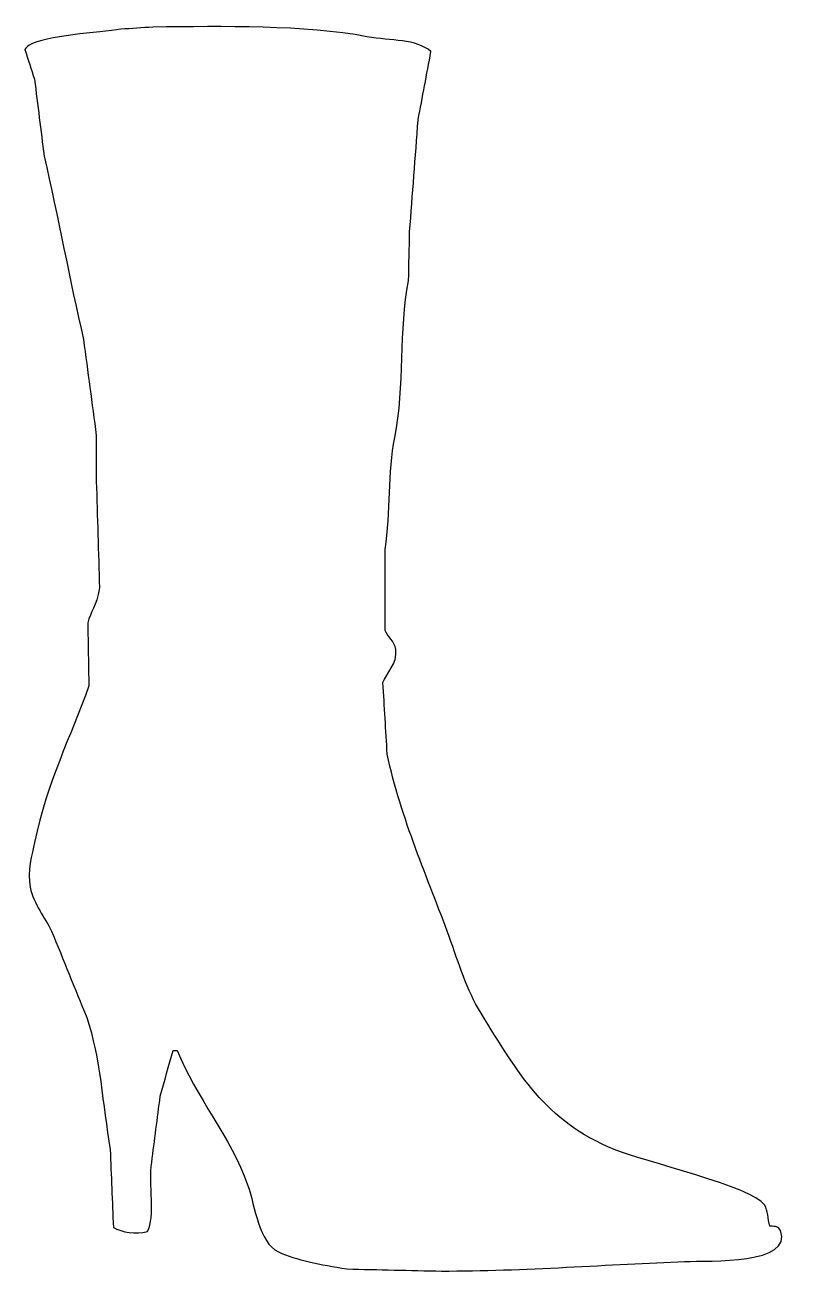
# Model space of a CAD drawing. Header units: centimetres. Extents: x -5.8 to 6, y -9.6 to 9.6.
import ezdxf

# ---------------------------------------------------------------- set-up
doc = ezdxf.new("R2010")
doc.units = ezdxf.units.CM
doc.header["$MEASUREMENT"] = 0
doc.layers.add('Camada 1', color=7, linetype='Continuous')

msp = doc.modelspace()

# ---------------------------------------------------------------- linework, layer by layer
at = {"layer": 'Camada 1'}
msp.add_open_spline([(-3.86843, 9.5975), (-2.77538, 9.60808), (-1.52216, 9.63105), (-0.56098, 9.44939), (-0.56098, 9.44939), (-0.18845, 9.37896), (0.1979, 9.42208), (0.42626, 9.21904), (0.42626, 9.21904), (0.36054, 8.86807), (0.29463, 8.51694), (0.22885, 8.16595), (0.22885, 8.16595), (0.18498, 7.59006), (0.14111, 7.01409), (0.09717, 6.43827), (0.09717, 6.43827), (0.09175, 6.18602), (0.08632, 5.93363), (0.08079, 5.6814), (0.08079, 5.6814), (-0.06859, 4.92713), (0.02679, 4.05405), (-0.13315, 3.26263), (-0.13315, 3.26263), (-0.2425, 2.72153), (-0.18829, 2.11807), (-0.28126, 1.53493), (-0.28126, 1.53493), (-0.28126, 1.35393), (-0.28126, 1.17293), (-0.28126, 0.99195), (-0.28126, 0.99195), (-0.28126, 0.75607), (-0.28126, 0.52022), (-0.28126, 0.28443), (-0.28126, 0.28443), (-0.25014, 0.19056), (-0.1377, 0.12393), (-0.11672, -0.01174), (-0.11672, -0.01174), (-0.08391, -0.22396), (-0.2714, -0.38573), (-0.31418, -0.5218), (-0.31418, -0.5218), (-0.2923, -0.88923), (-0.27026, -1.25679), (-0.24838, -1.62421), (-0.24838, -1.62421), (-0.03946, -2.62005), (0.38784, -3.5598), (0.70595, -4.43797), (0.70595, -4.43797), (0.85965, -4.86175), (0.97911, -5.26799), (1.19966, -5.62259), (1.19966, -5.62259), (1.77632, -6.54927), (2.1778, -7.28528), (3.25653, -7.72878), (3.25653, -7.72878), (3.69476, -7.90888), (5.40328, -8.30443), (5.57669, -8.58431), (5.57669, -8.58431), (5.63363, -8.67646), (5.62686, -8.78984), (5.65895, -8.9134), (5.65895, -8.9134), (5.75671, -8.91274), (5.7868, -8.91835), (5.82349, -8.97928), (5.82349, -8.97928), (6.01809, -9.50358), (4.74216, -9.44106), (4.34254, -9.45638), (4.34254, -9.45638), (3.22933, -9.49898), (1.84233, -9.60447), (0.59083, -9.60447), (0.59083, -9.60447), (0.10275, -9.59352), (-0.38564, -9.58259), (-0.87369, -9.57156), (-0.87369, -9.57156), (-1.28255, -9.50319), (-1.65641, -9.43697), (-1.92676, -9.3083), (-1.92676, -9.3083), (-2.23725, -9.16072), (-2.2812, -8.62009), (-2.40402, -8.27177), (-2.40402, -8.27177), (-2.66408, -7.53403), (-3.21021, -6.90715), (-3.49008, -6.19847), (-3.49008, -6.19847), (-3.51196, -6.19847), (-3.53395, -6.19847), (-3.55591, -6.19847), (-3.55591, -6.19847), (-3.62174, -6.43427), (-3.68754, -6.67022), (-3.75337, -6.90607), (-3.75337, -6.90607), (-3.79721, -7.24611), (-3.84113, -7.58621), (-3.885, -7.92617), (-3.885, -7.92617), (-3.93921, -8.26825), (-3.82362, -8.75823), (-3.9508, -8.9957), (-3.9508, -8.9957), (-4.13262, -9.0333), (-4.34331, -9.01181), (-4.47737, -8.92987), (-4.47737, -8.92987), (-4.4938, -8.52956), (-4.51026, -8.12906), (-4.52669, -7.72879), (-4.52669, -7.72879), (-4.64483, -7.02899), (-4.67729, -6.31269), (-4.88872, -5.68848), (-4.88872, -5.68848), (-5.06972, -5.24414), (-5.25075, -4.79988), (-5.4317, -4.35561), (-5.4317, -4.35561), (-5.53737, -4.1458), (-5.70533, -3.94326), (-5.76082, -3.68098), (-5.76082, -3.68098), (-5.81186, -3.43968), (-5.73203, -3.16335), (-5.69497, -2.98991), (-5.69497, -2.98991), (-5.4914, -2.03656), (-5.14154, -1.37032), (-4.85582, -0.57114), (-4.85582, -0.57114), (-4.8613, -0.24766), (-4.86677, 0.076), (-4.87228, 0.39964), (-4.87228, 0.39964), (-4.82727, 0.58614), (-4.74097, 0.64374), (-4.69128, 0.94259), (-4.69128, 0.94259), (-4.70774, 1.49104), (-4.72419, 2.03961), (-4.74065, 2.58801), (-4.74065, 2.58801), (-4.74065, 2.82381), (-4.74065, 3.05976), (-4.74065, 3.29556), (-4.74065, 3.29556), (-4.80645, 3.78906), (-4.87228, 4.2828), (-4.93808, 4.77641), (-4.93808, 4.77641), (-5.1449, 5.67284), (-5.33289, 6.67376), (-5.54694, 7.60655), (-5.54694, 7.60655), (-5.59616, 8.00137), (-5.64556, 8.39634), (-5.69488, 8.79123), (-5.69488, 8.79123), (-5.74428, 8.94474), (-5.79365, 9.09841), (-5.84302, 9.25192), (-5.84302, 9.25192), (-5.81648, 9.28023), (-5.81217, 9.29454), (-5.77719, 9.31775), (-5.77719, 9.31775), (-5.5293, 9.4688), (-4.69346, 9.51174), (-4.36207, 9.56455), (-4.36207, 9.56455), (-4.19757, 9.57554), (-4.03298, 9.58646), (-3.86843, 9.5975)], degree=3, knots=[0, 0, 0, 0, 0.0212766, 0.0212766, 0.0212766, 0.0212766, 0.04255319, 0.04255319, 0.04255319, 0.04255319, 0.06382979, 0.06382979, 0.06382979, 0.06382979, 0.08510638, 0.08510638, 0.08510638, 0.08510638, 0.10638298, 0.10638298, 0.10638298, 0.10638298, 0.12765957, 0.12765957, 0.12765957, 0.12765957, 0.14893617, 0.14893617, 0.14893617, 0.14893617, 0.17021277, 0.17021277, 0.17021277, 0.17021277, 0.19148936, 0.19148936, 0.19148936, 0.19148936, 0.21276596, 0.21276596, 0.21276596, 0.21276596, 0.23404255, 0.23404255, 0.23404255, 0.23404255, 0.25531915, 0.25531915, 0.25531915, 0.25531915, 0.27659574, 0.27659574, 0.27659574, 0.27659574, 0.29787234, 0.29787234, 0.29787234, 0.29787234, 0.31914894, 0.31914894, 0.31914894, 0.31914894, 0.34042553, 0.34042553, 0.34042553, 0.34042553, 0.36170213, 0.36170213, 0.36170213, 0.36170213, 0.38297872, 0.38297872, 0.38297872, 0.38297872, 0.40425532, 0.40425532, 0.40425532, 0.40425532, 0.42553191, 0.42553191, 0.42553191, 0.42553191, 0.44680851, 0.44680851, 0.44680851, 0.44680851, 0.46808511, 0.46808511, 0.46808511, 0.46808511, 0.4893617, 0.4893617, 0.4893617, 0.4893617, 0.5106383, 0.5106383, 0.5106383, 0.5106383, 0.53191489, 0.53191489, 0.53191489, 0.53191489, 0.55319149, 0.55319149, 0.55319149, 0.55319149, 0.57446809, 0.57446809, 0.57446809, 0.57446809, 0.59574468, 0.59574468, 0.59574468, 0.59574468, 0.61702128, 0.61702128, 0.61702128, 0.61702128, 0.63829787, 0.63829787, 0.63829787, 0.63829787, 0.65957447, 0.65957447, 0.65957447, 0.65957447, 0.68085106, 0.68085106, 0.68085106, 0.68085106, 0.70212766, 0.70212766, 0.70212766, 0.70212766, 0.72340426, 0.72340426, 0.72340426, 0.72340426, 0.74468085, 0.74468085, 0.74468085, 0.74468085, 0.76595745, 0.76595745, 0.76595745, 0.76595745, 0.78723404, 0.78723404, 0.78723404, 0.78723404, 0.80851064, 0.80851064, 0.80851064, 0.80851064, 0.82978723, 0.82978723, 0.82978723, 0.82978723, 0.85106383, 0.85106383, 0.85106383, 0.85106383, 0.87234043, 0.87234043, 0.87234043, 0.87234043, 0.89361702, 0.89361702, 0.89361702, 0.89361702, 0.91489362, 0.91489362, 0.91489362, 0.91489362, 0.93617021, 0.93617021, 0.93617021, 0.93617021, 0.95744681, 0.95744681, 0.95744681, 0.95744681, 1, 1, 1, 1], dxfattribs=at)
at = {"layer": 'Camada 1', "lineweight": 9}
msp.add_open_spline([(-3.86843, 9.5975), (-2.77538, 9.60808), (-1.52216, 9.63105), (-0.56098, 9.44939), (-0.56098, 9.44939), (-0.18845, 9.37896), (0.1979, 9.42208), (0.42626, 9.21904), (0.42626, 9.21904), (0.36054, 8.86807), (0.29463, 8.51694), (0.22885, 8.16595), (0.22885, 8.16595), (0.18498, 7.59006), (0.14111, 7.01409), (0.09717, 6.43827), (0.09717, 6.43827), (0.09175, 6.18602), (0.08632, 5.93363), (0.08079, 5.6814), (0.08079, 5.6814), (-0.06859, 4.92713), (0.02679, 4.05405), (-0.13315, 3.26263), (-0.13315, 3.26263), (-0.2425, 2.72153), (-0.18829, 2.11807), (-0.28126, 1.53493), (-0.28126, 1.53493), (-0.28126, 1.35393), (-0.28126, 1.17293), (-0.28126, 0.99195), (-0.28126, 0.99195), (-0.28126, 0.75607), (-0.28126, 0.52022), (-0.28126, 0.28443), (-0.28126, 0.28443), (-0.25014, 0.19056), (-0.1377, 0.12393), (-0.11672, -0.01174), (-0.11672, -0.01174), (-0.08391, -0.22396), (-0.2714, -0.38573), (-0.31418, -0.5218), (-0.31418, -0.5218), (-0.2923, -0.88923), (-0.27026, -1.25679), (-0.24838, -1.62421), (-0.24838, -1.62421), (-0.03946, -2.62005), (0.38784, -3.5598), (0.70595, -4.43797), (0.70595, -4.43797), (0.85965, -4.86175), (0.97911, -5.26799), (1.19966, -5.62259), (1.19966, -5.62259), (1.77632, -6.54927), (2.1778, -7.28528), (3.25653, -7.72878), (3.25653, -7.72878), (3.69476, -7.90888), (5.40328, -8.30443), (5.57669, -8.58431), (5.57669, -8.58431), (5.63363, -8.67646), (5.62686, -8.78984), (5.65895, -8.9134), (5.65895, -8.9134), (5.75671, -8.91274), (5.7868, -8.91835), (5.82349, -8.97928), (5.82349, -8.97928), (6.01809, -9.50358), (4.74216, -9.44106), (4.34254, -9.45638), (4.34254, -9.45638), (3.22933, -9.49898), (1.84233, -9.60447), (0.59083, -9.60447), (0.59083, -9.60447), (0.10275, -9.59352), (-0.38564, -9.58259), (-0.87369, -9.57156), (-0.87369, -9.57156), (-1.28255, -9.50319), (-1.65641, -9.43697), (-1.92676, -9.3083), (-1.92676, -9.3083), (-2.23725, -9.16072), (-2.2812, -8.62009), (-2.40402, -8.27177), (-2.40402, -8.27177), (-2.66408, -7.53403), (-3.21021, -6.90715), (-3.49008, -6.19847), (-3.49008, -6.19847), (-3.51196, -6.19847), (-3.53395, -6.19847), (-3.55591, -6.19847), (-3.55591, -6.19847), (-3.62174, -6.43427), (-3.68754, -6.67022), (-3.75337, -6.90607), (-3.75337, -6.90607), (-3.79721, -7.24611), (-3.84113, -7.58621), (-3.885, -7.92617), (-3.885, -7.92617), (-3.93921, -8.26825), (-3.82362, -8.75823), (-3.9508, -8.9957), (-3.9508, -8.9957), (-4.13262, -9.0333), (-4.34331, -9.01181), (-4.47737, -8.92987), (-4.47737, -8.92987), (-4.4938, -8.52956), (-4.51026, -8.12906), (-4.52669, -7.72879), (-4.52669, -7.72879), (-4.64483, -7.02899), (-4.67729, -6.31269), (-4.88872, -5.68848), (-4.88872, -5.68848), (-5.06972, -5.24414), (-5.25075, -4.79988), (-5.4317, -4.35561), (-5.4317, -4.35561), (-5.53737, -4.1458), (-5.70533, -3.94326), (-5.76082, -3.68098), (-5.76082, -3.68098), (-5.81186, -3.43968), (-5.73203, -3.16335), (-5.69497, -2.98991), (-5.69497, -2.98991), (-5.4914, -2.03656), (-5.14154, -1.37032), (-4.85582, -0.57114), (-4.85582, -0.57114), (-4.8613, -0.24766), (-4.86677, 0.076), (-4.87228, 0.39964), (-4.87228, 0.39964), (-4.82727, 0.58614), (-4.74097, 0.64374), (-4.69128, 0.94259), (-4.69128, 0.94259), (-4.70774, 1.49104), (-4.72419, 2.03961), (-4.74065, 2.58801), (-4.74065, 2.58801), (-4.74065, 2.82381), (-4.74065, 3.05976), (-4.74065, 3.29556), (-4.74065, 3.29556), (-4.80645, 3.78906), (-4.87228, 4.2828), (-4.93808, 4.77641), (-4.93808, 4.77641), (-5.1449, 5.67284), (-5.33289, 6.67376), (-5.54694, 7.60655), (-5.54694, 7.60655), (-5.59616, 8.00137), (-5.64556, 8.39634), (-5.69488, 8.79123), (-5.69488, 8.79123), (-5.74428, 8.94474), (-5.79365, 9.09841), (-5.84302, 9.25192), (-5.84302, 9.25192), (-5.81648, 9.28023), (-5.81217, 9.29454), (-5.77719, 9.31775), (-5.77719, 9.31775), (-5.5293, 9.4688), (-4.69346, 9.51174), (-4.36207, 9.56455), (-4.36207, 9.56455), (-4.19757, 9.57554), (-4.03298, 9.58646), (-3.86843, 9.5975)], degree=3, knots=[0, 0, 0, 0, 0.0212766, 0.0212766, 0.0212766, 0.0212766, 0.04255319, 0.04255319, 0.04255319, 0.04255319, 0.06382979, 0.06382979, 0.06382979, 0.06382979, 0.08510638, 0.08510638, 0.08510638, 0.08510638, 0.10638298, 0.10638298, 0.10638298, 0.10638298, 0.12765957, 0.12765957, 0.12765957, 0.12765957, 0.14893617, 0.14893617, 0.14893617, 0.14893617, 0.17021277, 0.17021277, 0.17021277, 0.17021277, 0.19148936, 0.19148936, 0.19148936, 0.19148936, 0.21276596, 0.21276596, 0.21276596, 0.21276596, 0.23404255, 0.23404255, 0.23404255, 0.23404255, 0.25531915, 0.25531915, 0.25531915, 0.25531915, 0.27659574, 0.27659574, 0.27659574, 0.27659574, 0.29787234, 0.29787234, 0.29787234, 0.29787234, 0.31914894, 0.31914894, 0.31914894, 0.31914894, 0.34042553, 0.34042553, 0.34042553, 0.34042553, 0.36170213, 0.36170213, 0.36170213, 0.36170213, 0.38297872, 0.38297872, 0.38297872, 0.38297872, 0.40425532, 0.40425532, 0.40425532, 0.40425532, 0.42553191, 0.42553191, 0.42553191, 0.42553191, 0.44680851, 0.44680851, 0.44680851, 0.44680851, 0.46808511, 0.46808511, 0.46808511, 0.46808511, 0.4893617, 0.4893617, 0.4893617, 0.4893617, 0.5106383, 0.5106383, 0.5106383, 0.5106383, 0.53191489, 0.53191489, 0.53191489, 0.53191489, 0.55319149, 0.55319149, 0.55319149, 0.55319149, 0.57446809, 0.57446809, 0.57446809, 0.57446809, 0.59574468, 0.59574468, 0.59574468, 0.59574468, 0.61702128, 0.61702128, 0.61702128, 0.61702128, 0.63829787, 0.63829787, 0.63829787, 0.63829787, 0.65957447, 0.65957447, 0.65957447, 0.65957447, 0.68085106, 0.68085106, 0.68085106, 0.68085106, 0.70212766, 0.70212766, 0.70212766, 0.70212766, 0.72340426, 0.72340426, 0.72340426, 0.72340426, 0.74468085, 0.74468085, 0.74468085, 0.74468085, 0.76595745, 0.76595745, 0.76595745, 0.76595745, 0.78723404, 0.78723404, 0.78723404, 0.78723404, 0.80851064, 0.80851064, 0.80851064, 0.80851064, 0.82978723, 0.82978723, 0.82978723, 0.82978723, 0.85106383, 0.85106383, 0.85106383, 0.85106383, 0.87234043, 0.87234043, 0.87234043, 0.87234043, 0.89361702, 0.89361702, 0.89361702, 0.89361702, 0.91489362, 0.91489362, 0.91489362, 0.91489362, 0.93617021, 0.93617021, 0.93617021, 0.93617021, 0.95744681, 0.95744681, 0.95744681, 0.95744681, 1, 1, 1, 1], dxfattribs=at)

doc.saveas('drawing.dxf')
